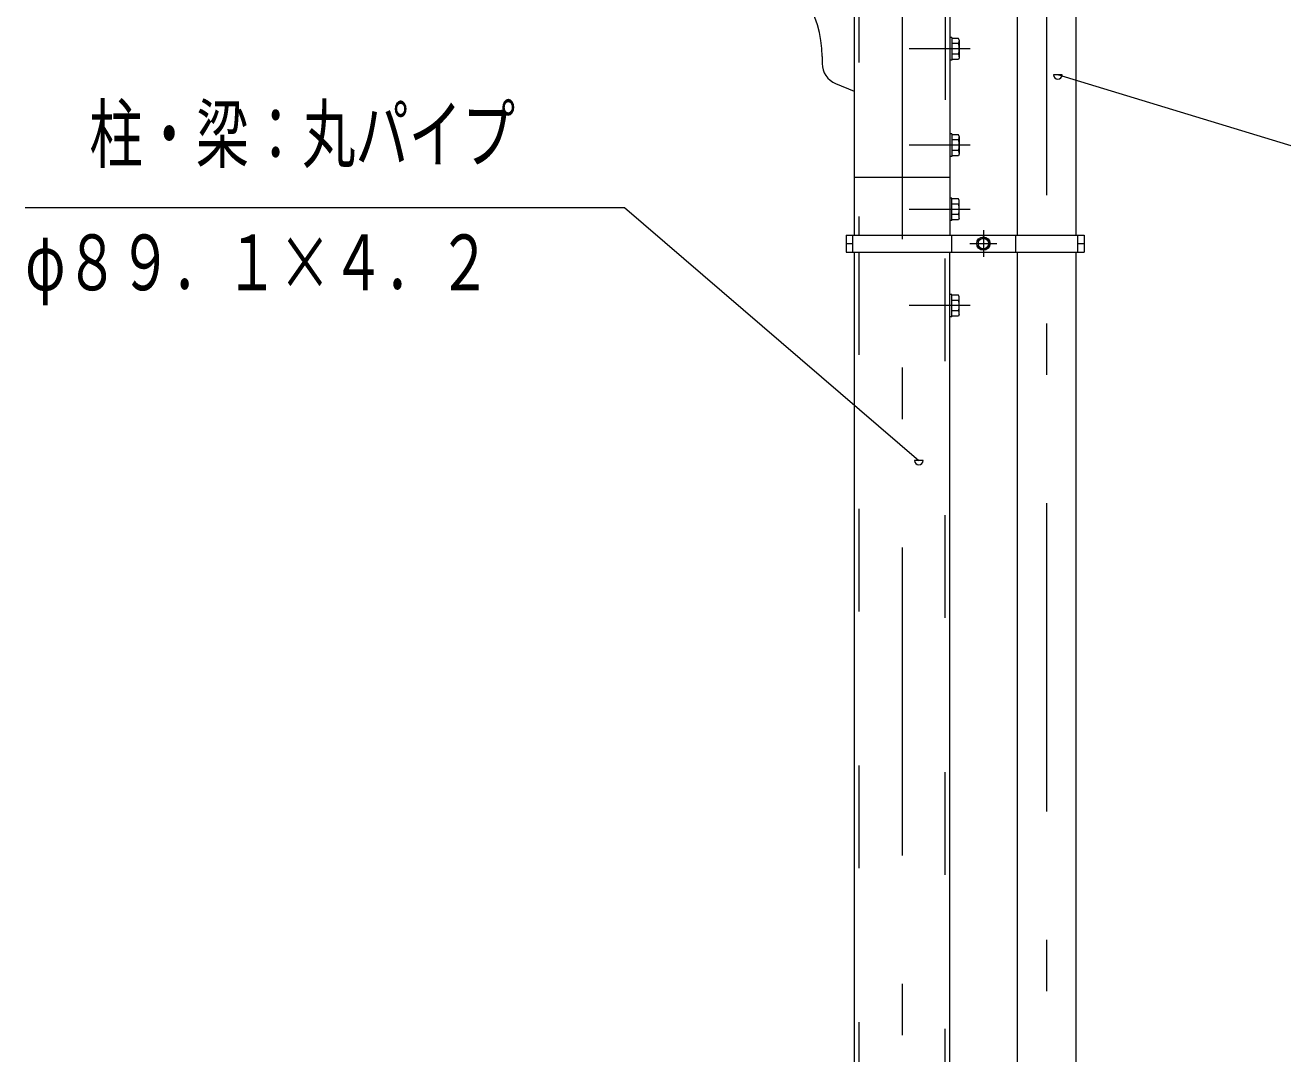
# Model space of a CAD drawing. Units: millimetres, scale not verified. Extents: x -25848 to 25858, y -10500 to 10500.
# Drawn here: x 18599 to 21536, y 4196 to 6600 of the extents above; entities that cross this region are included whole.
import ezdxf
from ezdxf.enums import TextEntityAlignment as Align

# ---------------------------------------------------------------- set-up
doc = ezdxf.new("R2010")
doc.units = ezdxf.units.MM
doc.header["$LTSCALE"] = 60
doc.linetypes.add('USER2', pattern=[10, 4, -6])
doc.linetypes.add('USER3', pattern=[24, 12, -5, 2, -5])
for name, color, linetype, lineweight in [('0-6_2-02BOLD', 7, 'Continuous', 18), ('0-7_2-12HIDDEN', 3, 'USER2', 18), ('0-8_2-22CENTER', 3, 'USER3', 18), ('0-A_2-52DIM', 3, 'Continuous', 18)]:
    doc.layers.add(name, color=color, linetype=linetype, lineweight=lineweight)
doc.styles.add('ＭＳ ゴシック', font='')
doc.styles.get('ＭＳ ゴシック').set_extended_font_data('MS Gothic')

msp = doc.modelspace()

# ---------------------------------------------------------------- linework, layer by layer
at = {"layer": '0-6_2-02BOLD'}
for p, q in [((20915.4, 6839.93), (20915.4, 6109.93)), ((21052.9, 6839.93), (21052.9, 6109.93)), ((20758.02, 6649.48), (20758.02, 6109.93)), ((20763.02, 6571.18), (20758.02, 6571.18)), ((20763.02, 6571.18), (20763.02, 6518.68)), ((20778.26, 6569.47), (20763.02, 6569.47)), ((20778.26, 6557.2), (20763.02, 6557.2)), ((20780.52, 6565.55), (20778.26, 6569.47)), ((20460.27, 6527.21), (20460.27, 6510.41)), ((20778.26, 6532.66), (20763.02, 6532.66)), ((20763.02, 6518.68), (20758.02, 6518.68)), ((20491.53, 6464.06), (20535.27, 6446.38)), ((20763.02, 6346.18), (20758.02, 6346.18)), ((20778.26, 6344.47), (20763.02, 6344.47)), ((20778.26, 6332.2), (20763.02, 6332.2)), ((20780.52, 6340.56), (20778.26, 6344.47)), ((20780.52, 6340.56), (20780.52, 6299.3)), ((20778.26, 6307.66), (20763.02, 6307.66)), ((20778.26, 6295.39), (20763.02, 6295.39)), ((20780.52, 6299.3), (20778.26, 6295.39)), ((20535.27, 6244.93), (20758.02, 6244.93)), ((20778.26, 6194.47), (20763.02, 6194.47)), ((20778.26, 6182.2), (20763.02, 6182.2)), ((20780.52, 6190.55), (20778.26, 6194.47)), ((20780.52, 6149.3), (20780.52, 6190.55)), ((20763.02, 6143.68), (20758.02, 6143.68)), ((20778.26, 6157.66), (20763.02, 6157.66)), ((20516.03, 6109.93), (20516.03, 6069.93)), ((20516.03, 6089.93), (20531.28, 6089.93)), ((20531.28, 6109.93), (20531.28, 6069.93)), ((20762.02, 6109.93), (20762.02, 6069.93)), ((20824.21, 6097.15), (20836.71, 6104.36)), ((20836.71, 6104.36), (20849.21, 6097.15)), ((20849.21, 6097.15), (20849.21, 6082.71)), ((20911.4, 6109.93), (20911.4, 6069.93)), ((21056.9, 6109.93), (21056.9, 6069.93)), ((21056.9, 6089.93), (21072.15, 6089.93)), ((20516.03, 6069.93), (21072.15, 6069.93)), ((20535.27, 6069.93), (20535.27, 1614.93)), ((20758.02, 1614.93), (20758.02, 6069.93)), ((20915.4, 6069.93), (20915.4, 1614.93)), ((21052.9, 6069.93), (21052.9, 1614.93)), ((20763.02, 5971.18), (20758.02, 5971.18)), ((20763.02, 5918.68), (20763.02, 5971.18)), ((20778.26, 5969.47), (20763.02, 5969.47)), ((20778.26, 5957.2), (20763.02, 5957.2)), ((20763.02, 5918.68), (20758.02, 5918.68)), ((20778.26, 5932.66), (20763.02, 5932.66)), ((20778.26, 5920.39), (20763.02, 5920.39)), ((20780.52, 5924.3), (20778.26, 5920.39))]:
    msp.add_line(p, q, dxfattribs=at)
for points in [[(20758.02, 6649.48), (20646.65, 6819.93), (20535.27, 6746.38), (20535.27, 6109.93)], [(20780.52, 6565.55), (20780.52, 6524.3), (20778.26, 6520.39), (20763.02, 6520.39)], [(20763.02, 6346.18), (20763.02, 6293.68), (20758.02, 6293.68)], [(20763.02, 6143.68), (20763.02, 6196.18), (20758.02, 6196.18)], [(20780.52, 6149.3), (20778.26, 6145.39), (20763.02, 6145.39)], [(20516.03, 6109.93), (21072.15, 6109.93), (21072.15, 6069.93)], [(20824.21, 6097.15), (20824.21, 6082.71), (20836.72, 6075.5), (20849.21, 6082.71)], [(20780.52, 5924.3), (20780.52, 5965.56), (20778.26, 5969.47)]]:
    msp.add_lwpolyline(points, dxfattribs=at)
for radius in [15.62, 12.25]:
    msp.add_circle((20836.71, 6089.93), radius, dxfattribs=at)
for centre, radius, start, end in [((20210.27, 6527.21), 250, 0, 67.98738), ((20771.06, 6563.33), 9.46, 319.57169, 0), ((20746.07, 6544.93), 34.45, 339.1357, 20.8643), ((20771.06, 6526.52), 9.46, 0, 40.43115), ((20510.27, 6510.41), 50, 180, 247.98738), ((20771.06, 6338.34), 9.46, 319.57169, 0), ((20746.07, 6319.93), 34.45, 339.1357, 20.8643), ((20771.06, 6301.53), 9.46, 0, 40.43115), ((20771.06, 6188.33), 9.46, 319.56883, 0), ((20746.07, 6169.93), 34.45, 339.13568, 20.86429), ((20771.06, 6151.52), 9.46, 0, 40.4283), ((20771.06, 5963.33), 9.46, 319.56883, 0), ((20746.07, 5944.93), 34.45, 339.13568, 20.86429), ((20771.06, 5926.53), 9.46, 0, 40.4283)]:
    msp.add_arc(centre, radius, start, end, dxfattribs=at)
at = {"layer": '0-7_2-12HIDDEN'}
for p, q in [((20545.77, 6753.33), (20545.77, 6109.93)), ((20747.52, 6665.66), (20747.52, 6109.93)), ((20545.77, 6069.93), (20545.77, 1614.93)), ((20747.52, 1614.93), (20747.52, 6069.93))]:
    msp.add_line(p, q, dxfattribs=at)
at = {"layer": '0-8_2-22CENTER'}
for p, q in [((20984.15, 6922.98), (20984.15, 1379.52)), ((20646.65, 6819.93), (20646.65, -930.07)), ((20805.52, 6544.93), (20663.02, 6544.93)), ((20805.52, 6319.93), (20663.02, 6319.93)), ((20805.52, 6169.93), (20663.02, 6169.93)), ((20836.71, 6121.18), (20836.71, 6058.68)), ((20805.46, 6089.93), (20867.96, 6089.93)), ((20805.52, 5944.93), (20663.02, 5944.93))]:
    msp.add_line(p, q, dxfattribs=at)
at = {"layer": '0-A_2-52DIM'}
for p, q in [((21020.52, 6484.1), (21000.52, 6484.1)), ((22746.65, 5955.51), (21010.52, 6484.1)), ((18598.51, 6174), (19998.51, 6174)), ((19998.51, 6174), (20685.93, 5582.69)), ((20695.93, 5582.69), (20675.93, 5582.69))]:
    msp.add_line(p, q, dxfattribs=at)
for centre in [(21010.52, 6484.1), (20685.93, 5582.69)]:
    msp.add_arc(centre, 10, 180, 0, dxfattribs=at)

# ---------------------------------------------------------------- texts
at = {"layer": '0-A_2-52DIM', "color": 7, "style": 'ＭＳ ゴシック', "width": 0.7}
for s, p in [('柱・梁：丸パイプ', (18748.51, 6241.77)), ('φ８９．１×４．２', (18598.51, 5941.77))]:
    msp.add_text(s, height=130.2, dxfattribs=at).set_placement(p, align=Align.BOTTOM_LEFT)

doc.saveas('drawing.dxf')
